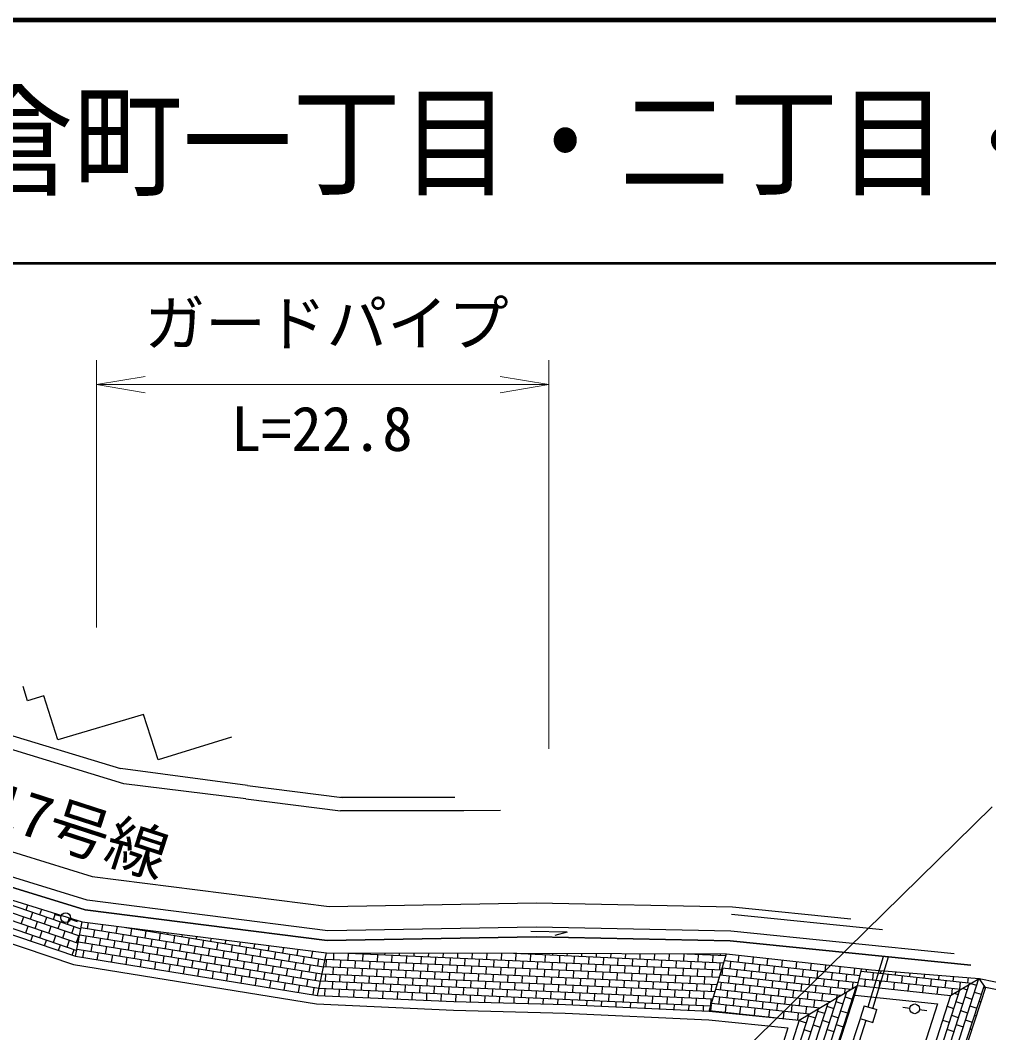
# Model space of a CAD drawing. Units: millimetres, scale not verified. Extents: x 40000 to 680000, y 20000 to 380000.
# Drawn here: x 410316 to 450190, y 338319 to 380000 of the extents above; entities that cross this region are included whole.
import ezdxf
from ezdxf.enums import TextEntityAlignment as Align

# ---------------------------------------------------------------- set-up
doc = ezdxf.new("R2010")
doc.units = ezdxf.units.MM
doc.header["$LTSCALE"] = 1000
for name, color, linetype, lineweight in [('M-BGD', 7, 'Continuous', 25), ('M-STR-HTXT', 7, 'Continuous', 13), ('M-STR-STRC', 7, 'Continuous', 25), ('M-TTL', 2, 'Continuous', 140), ('M-TTL-LINE', 7, 'Continuous', 50)]:
    doc.layers.add(name, color=color, linetype=linetype, lineweight=lineweight)
doc.layers.add('M-TTL-TXT', color=7, linetype='Continuous')
doc.styles.add('ＭＳ ゴシック', font='')
doc.styles.get('ＭＳ ゴシック').set_extended_font_data('MS Gothic')

# ---------------------------------------------------------------- blocks, each defined once
blk = doc.blocks.new('open_arrow')
at = {"color": 0, "linetype": 'Continuous', "lineweight": -2}
blk.add_lwpolyline([(7.5, 1.25), (0, 0), (7.5, -1.25)], dxfattribs=at)

msp = doc.modelspace()

# ---------------------------------------------------------------- linework, layer by layer
at = {"layer": 'M-BGD'}
for p, q in [((392081, 355938), (414449, 349202)), ((410619, 351982), (410431, 352571)), ((411290, 352183), (410619, 351982)), ((411868, 350372), (411290, 352183)), ((414580, 348569), (404078, 351770)), ((415388, 351425), (411868, 350372)), ((415992, 349552), (415388, 351425)), ((419009, 350484), (415992, 349552)), ((390786, 349514), (412700, 342007)), ((398200, 349405), (413283, 344758)), ((390698, 349227), (412644, 341709)), ((392506, 349242), (412757, 342305)), ((419669, 348496), (414449, 349202)), ((419600, 347950), (414580, 348569)), ((419669, 348496), (423569, 348004)), ((412986, 343384), (397790, 348066)), ((397790, 348066), (412986, 343384)), ((413071, 343777), (397907, 348448)), ((397621, 347652), (412866, 342883)), ((419600, 347950), (423500, 347458)), ((428205, 348010), (423500, 348008)), ((428578, 347461), (423500, 347458)), ((430082, 347475), (428578, 347461)), ((402823, 346025), (412813, 342603)), ((413283, 344758), (423035, 343512)), ((403301, 344593), (412598, 341469)), ((403188, 344261), (412514, 341128)), ((410556, 343376), (410627, 343584)), ((422981, 342510), (413071, 343777)), ((423035, 343512), (431557, 343668)), ((431557, 343668), (439636, 343505)), ((439636, 343505), (444507, 343007)), ((410361, 342808), (410459, 343092)), ((410742, 342995), (410840, 343279)), ((411123, 343181), (411200, 343404)), ((411310, 342800), (411407, 343084)), ((411691, 342987), (411773, 343225)), ((411712, 343203), (411999, 343113)), ((412259, 342793), (412346, 343046)), ((422959, 342110), (412986, 343384)), ((412986, 343384), (422959, 342110)), ((439605, 343207), (445810, 342573)), ((410548, 342427), (410645, 342711)), ((410929, 342614), (411026, 342898)), ((411497, 342419), (411594, 342703)), ((411878, 342606), (411975, 342890)), ((412380, 342994), (412666, 342904)), ((412445, 342411), (412543, 342695)), ((412598, 341469), (412866, 342883)), ((412822, 342648), (422800, 341033)), ((412866, 342883), (422920, 341603)), ((413086, 342606), (413125, 342850)), ((413678, 342510), (413721, 342774)), ((414270, 342414), (414316, 342698)), ((414660, 342655), (422862, 341327)), ((431556, 342668), (422981, 342510)), ((439575, 342506), (431556, 342668)), ((410750, 342090), (410832, 342330)), ((411116, 342233), (411213, 342517)), ((411683, 342038), (411780, 342322)), ((412064, 342225), (412162, 342509)), ((412632, 342030), (412729, 342314)), ((412766, 342353), (422738, 340739)), ((412990, 342013), (413038, 342309)), ((413334, 342261), (413382, 342558)), ((413582, 341917), (413630, 342214)), ((413926, 342166), (413974, 342462)), ((414519, 342070), (414566, 342366)), ((414863, 342318), (414911, 342614)), ((415111, 341974), (415159, 342270)), ((415207, 342566), (415210, 342585)), ((415455, 342222), (415503, 342518)), ((415799, 342470), (415805, 342509)), ((416047, 342126), (416095, 342422)), ((416391, 342374), (416401, 342433)), ((416640, 342030), (416687, 342326)), ((416984, 342279), (416996, 342357)), ((417232, 341934), (417280, 342231)), ((417576, 342183), (417592, 342281)), ((418168, 342087), (418187, 342206)), ((431556, 342268), (422959, 342110)), ((422959, 342110), (431556, 342268)), ((432831, 342461), (431331, 342491)), ((439550, 342106), (431556, 342268)), ((431556, 342268), (439550, 342106)), ((432831, 342461), (432328, 342321)), ((448766, 341567), (439575, 342506)), ((411318, 341899), (411399, 342136)), ((411887, 341708), (411967, 341941)), ((412251, 341844), (412348, 342128)), ((412710, 342059), (422677, 340445)), ((413238, 341669), (413286, 341965)), ((413830, 341573), (413878, 341869)), ((414174, 341822), (414222, 342118)), ((414767, 341726), (414815, 342022)), ((415359, 341630), (415407, 341926)), ((415703, 341878), (415751, 342174)), ((415951, 341534), (415999, 341830)), ((416295, 341782), (416343, 342078)), ((416888, 341686), (416936, 341982)), ((417480, 341590), (417528, 341887)), ((417824, 341839), (417872, 342135)), ((418072, 341495), (418120, 341791)), ((418416, 341743), (418464, 342039)), ((418760, 341991), (418783, 342130)), ((419009, 341647), (419057, 341943)), ((419353, 341895), (419378, 342054)), ((419601, 341551), (419649, 341847)), ((419945, 341799), (419974, 341978)), ((420537, 341703), (420570, 341902)), ((421130, 341607), (421165, 341826)), ((449446, 341095), (439550, 342106)), ((439550, 342106), (449446, 341095)), ((412456, 341517), (412535, 341747)), ((412598, 341469), (422553, 339858)), ((412654, 341764), (422615, 340151)), ((412894, 341421), (412942, 341717)), ((413486, 341325), (413534, 341621)), ((414079, 341229), (414127, 341525)), ((414423, 341477), (414471, 341774)), ((414671, 341133), (414719, 341430)), ((415015, 341382), (415063, 341678)), ((415607, 341286), (415655, 341582)), ((416200, 341190), (416248, 341486)), ((416544, 341438), (416592, 341734)), ((416792, 341094), (416840, 341390)), ((417136, 341342), (417184, 341638)), ((417728, 341246), (417776, 341542)), ((418321, 341150), (418368, 341447)), ((418665, 341399), (418713, 341695)), ((419257, 341303), (419305, 341599)), ((419849, 341207), (419897, 341503)), ((420193, 341455), (420241, 341751)), ((420441, 341111), (420489, 341407)), ((420786, 341359), (420833, 341655)), ((421378, 341263), (421426, 341560)), ((421722, 341512), (421761, 341751)), ((421970, 341168), (422018, 341464)), ((422314, 341416), (422356, 341675)), ((422553, 339858), (422920, 341603)), ((422562, 341072), (422610, 341368)), ((422920, 341603), (430759, 341594)), ((423221, 341329), (423233, 341603)), ((423819, 341602), (439196, 340904)), ((423820, 341302), (423833, 341601)), ((424133, 341588), (424134, 341602)), ((424419, 341274), (424433, 341574)), ((424733, 341561), (424734, 341601)), ((425019, 341247), (425032, 341547)), ((425332, 341533), (425335, 341600)), ((425618, 341220), (425632, 341520)), ((425931, 341506), (425936, 341599)), ((426217, 341193), (426231, 341493)), ((426531, 341479), (426536, 341599)), ((426817, 341166), (426830, 341465)), ((427130, 341452), (427137, 341598)), ((427416, 341138), (427430, 341438)), ((427729, 341425), (427737, 341597)), ((428016, 341111), (428029, 341411)), ((428329, 341397), (428338, 341597)), ((428615, 341084), (428629, 341384)), ((428928, 341370), (428938, 341596)), ((429528, 341343), (429539, 341595)), ((430127, 341316), (430140, 341594)), ((430617, 341594), (439285, 341201)), ((430726, 341289), (430740, 341588)), ((430759, 341594), (439394, 341565)), ((431040, 341575), (431041, 341593)), ((431326, 341261), (431339, 341561)), ((431639, 341548), (431641, 341591)), ((431925, 341234), (431939, 341534)), ((432238, 341520), (432242, 341589)), ((432525, 341207), (432538, 341507)), ((432838, 341493), (432842, 341587)), ((433124, 341180), (433138, 341480)), ((433437, 341466), (433443, 341585)), ((433723, 341153), (433737, 341452)), ((434037, 341439), (434043, 341583)), ((434323, 341125), (434336, 341425)), ((434636, 341412), (434644, 341581)), ((434922, 341098), (434936, 341398)), ((435235, 341384), (435244, 341579)), ((435521, 341071), (435535, 341371)), ((435835, 341357), (435845, 341577)), ((436434, 341330), (436445, 341575)), ((437034, 341303), (437046, 341573)), ((437633, 341276), (437646, 341571)), ((437757, 341570), (439374, 341497)), ((437946, 341562), (437947, 341570)), ((438232, 341248), (438246, 341548)), ((438546, 341534), (438547, 341568)), ((438686, 339206), (439394, 341565)), ((438832, 341221), (438845, 341521)), ((439145, 341507), (439148, 341566)), ((439394, 341565), (445362, 340915)), ((439894, 341510), (439861, 341212)), ((440490, 341445), (440458, 341147)), ((441087, 341380), (441054, 341082)), ((445228, 339381), (445856, 341462)), ((445419, 339324), (446059, 341441)), ((412514, 341128), (422517, 339509)), ((415263, 341037), (415311, 341334)), ((415855, 340942), (415903, 341238)), ((416448, 340846), (416496, 341142)), ((417040, 340750), (417088, 341046)), ((417384, 340998), (417432, 341294)), ((417976, 340902), (418024, 341198)), ((418569, 340806), (418617, 341103)), ((418913, 341055), (418961, 341351)), ((419161, 340711), (419209, 341007)), ((419505, 340959), (419553, 341255)), ((420097, 340863), (420145, 341159)), ((420690, 340767), (420738, 341063)), ((421034, 341015), (421082, 341311)), ((421282, 340671), (421330, 340967)), ((421626, 340919), (421674, 341215)), ((422218, 340823), (422266, 341120)), ((422803, 341047), (439018, 340312)), ((422866, 341345), (439107, 340608)), ((422907, 341043), (422921, 341342)), ((423193, 340729), (423207, 341029)), ((423507, 341016), (423520, 341315)), ((423793, 340702), (423806, 341002)), ((424106, 340988), (424120, 341288)), ((424392, 340675), (424406, 340975)), ((424705, 340961), (424719, 341261)), ((425305, 340934), (425318, 341234)), ((425904, 340907), (425918, 341206)), ((426504, 340880), (426517, 341179)), ((427103, 340852), (427117, 341152)), ((427702, 340825), (427716, 341125)), ((428302, 340798), (428315, 341098)), ((428901, 340771), (428915, 341070)), ((429214, 341057), (429228, 341357)), ((429500, 340744), (429514, 341043)), ((429814, 341030), (429827, 341329)), ((430100, 340716), (430113, 341016)), ((430413, 341003), (430427, 341302)), ((430699, 340689), (430713, 340989)), ((431012, 340975), (431026, 341275)), ((431299, 340662), (431312, 340962)), ((431612, 340948), (431625, 341248)), ((432211, 340921), (432225, 341221)), ((432811, 340894), (432824, 341193)), ((433410, 340867), (433424, 341166)), ((434009, 340839), (434023, 341139)), ((434609, 340812), (434622, 341112)), ((435208, 340785), (435222, 341085)), ((435808, 340758), (435821, 341057)), ((436121, 341044), (436134, 341344)), ((436407, 340731), (436421, 341030)), ((436720, 341017), (436734, 341316)), ((437006, 340703), (437020, 341003)), ((437320, 340989), (437333, 341289)), ((437606, 340676), (437619, 340976)), ((437919, 340962), (437933, 341262)), ((438518, 340935), (438532, 341235)), ((439118, 340908), (439131, 341208)), ((439232, 340979), (439200, 340681)), ((444816, 340371), (439219, 340980)), ((444890, 340664), (439307, 341273)), ((439563, 341245), (439531, 340946)), ((440160, 341180), (440127, 340881)), ((440756, 341115), (440723, 340816)), ((441352, 341050), (441320, 340751)), ((441683, 341315), (441651, 341017)), ((441949, 340985), (441916, 340686)), ((442280, 341250), (442247, 340952)), ((442876, 341185), (442844, 340887)), ((443473, 341120), (443440, 340822)), ((444069, 341055), (444037, 340757)), ((444666, 340990), (444633, 340692)), ((444788, 340261), (444964, 340958)), ((417632, 340654), (417680, 340950)), ((418225, 340558), (418273, 340854)), ((418817, 340462), (418865, 340758)), ((419409, 340366), (419457, 340663)), ((419753, 340615), (419801, 340911)), ((420002, 340271), (420049, 340567)), ((420346, 340519), (420394, 340815)), ((420938, 340423), (420986, 340719)), ((421530, 340327), (421578, 340623)), ((421874, 340575), (421922, 340871)), ((422467, 340479), (422515, 340776)), ((422741, 340750), (438929, 340016)), ((422880, 340443), (422894, 340743)), ((423479, 340416), (423493, 340716)), ((424079, 340389), (424092, 340689)), ((424678, 340362), (424692, 340661)), ((424991, 340648), (425005, 340948)), ((425278, 340335), (425291, 340634)), ((425591, 340621), (425604, 340920)), ((425877, 340307), (425891, 340607)), ((426190, 340593), (426204, 340893)), ((426476, 340280), (426490, 340580)), ((426790, 340566), (426803, 340866)), ((427076, 340253), (427089, 340553)), ((427389, 340539), (427403, 340839)), ((427988, 340512), (428002, 340812)), ((428588, 340485), (428601, 340784)), ((429187, 340458), (429201, 340757)), ((429787, 340430), (429800, 340730)), ((430386, 340403), (430400, 340703)), ((430985, 340376), (430999, 340676)), ((431585, 340349), (431598, 340648)), ((431898, 340635), (431912, 340935)), ((432184, 340322), (432198, 340621)), ((432497, 340608), (432511, 340907)), ((432783, 340294), (432797, 340594)), ((433097, 340580), (433110, 340880)), ((433383, 340267), (433396, 340567)), ((433696, 340553), (433710, 340853)), ((433982, 340240), (433996, 340540)), ((434296, 340526), (434309, 340826)), ((434895, 340499), (434908, 340799)), ((435494, 340472), (435508, 340771)), ((436094, 340444), (436107, 340744)), ((436693, 340417), (436707, 340717)), ((437292, 340390), (437306, 340690)), ((437892, 340363), (437905, 340663)), ((438205, 340649), (438219, 340949)), ((438491, 340336), (438505, 340635)), ((438804, 340622), (438818, 340921)), ((439104, 340597), (439104, 340608)), ((444520, 340101), (439131, 340688)), ((439498, 340648), (439466, 340350)), ((439829, 340914), (439796, 340616)), ((440095, 340583), (440062, 340285)), ((440425, 340849), (440393, 340551)), ((441022, 340784), (440989, 340486)), ((441618, 340719), (441586, 340421)), ((449767, 340537), (442120, 316849)), ((442215, 340654), (442182, 340356)), ((442545, 340920), (442513, 340621)), ((442811, 340589), (442779, 340291)), ((443142, 340855), (443109, 340556)), ((443738, 340790), (443706, 340491)), ((444335, 340725), (444302, 340426)), ((444862, 340555), (449047, 340107)), ((444936, 340849), (449475, 340363)), ((445151, 340826), (445162, 340936)), ((445362, 340915), (449800, 340557)), ((445417, 340496), (445449, 340794)), ((445747, 340762), (445760, 340883)), ((446014, 340432), (446046, 340730)), ((446344, 340698), (446358, 340834)), ((446610, 340368), (446642, 340666)), ((446940, 340634), (446957, 340786)), ((447207, 340304), (447239, 340602)), ((447537, 340570), (447555, 340738)), ((447803, 340240), (447835, 340538)), ((448134, 340507), (448153, 340690)), ((448618, 339851), (449800, 340557)), ((448730, 340443), (448751, 340642)), ((449327, 340379), (449350, 340593)), ((450051, 340187), (449800, 340557)), ((449800, 340557), (454412, 339570)), ((420594, 340175), (420642, 340471)), ((421186, 340079), (421234, 340375)), ((421778, 339983), (421826, 340279)), ((422122, 340231), (422170, 340527)), ((422371, 339887), (422419, 340183)), ((422616, 340155), (438751, 339423)), ((422678, 340453), (438840, 339719)), ((422853, 339844), (422866, 340144)), ((423166, 340130), (423180, 340430)), ((423766, 340103), (423779, 340403)), ((424365, 340076), (424378, 340375)), ((424964, 340048), (424978, 340348)), ((425564, 340021), (425577, 340321)), ((426163, 339994), (426177, 340294)), ((426762, 339967), (426776, 340267)), ((427362, 339940), (427375, 340239)), ((427675, 340226), (427689, 340526)), ((427961, 339913), (427975, 340212)), ((428274, 340199), (428288, 340498)), ((428561, 339885), (428574, 340185)), ((428874, 340171), (428887, 340471)), ((429160, 339858), (429174, 340158)), ((429473, 340144), (429487, 340444)), ((429759, 339831), (429773, 340131)), ((430073, 340117), (430086, 340417)), ((430672, 340090), (430686, 340390)), ((431271, 340063), (431285, 340362)), ((431871, 340035), (431884, 340335)), ((432470, 340008), (432484, 340308)), ((433070, 339981), (433083, 340281)), ((433669, 339954), (433683, 340254)), ((434268, 339927), (434282, 340226)), ((434582, 340213), (434595, 340512)), ((434868, 339899), (434881, 340199)), ((435181, 340186), (435195, 340485)), ((435467, 339872), (435481, 340172)), ((435780, 340158), (435794, 340458)), ((436066, 339845), (436080, 340145)), ((436380, 340131), (436393, 340431)), ((436666, 339818), (436679, 340118)), ((436979, 340104), (436993, 340404)), ((437579, 340077), (437592, 340376)), ((444728, 340225), (437837, 318739)), ((438178, 340050), (438191, 340349)), ((438777, 340022), (438791, 340322)), ((444092, 339846), (439043, 340396)), ((439167, 340382), (439135, 340084)), ((439764, 340317), (439731, 340019)), ((440360, 340252), (440328, 339954)), ((440691, 340518), (440659, 340220)), ((440957, 340187), (440924, 339889)), ((441287, 340453), (441255, 340155)), ((441553, 340122), (441521, 339824)), ((449376, 340304), (441838, 316952)), ((441884, 340388), (441851, 340090)), ((442390, 338831), (444788, 340261)), ((449995, 340269), (442402, 316746)), ((442480, 340323), (442448, 340025)), ((443077, 340258), (443044, 339960)), ((443408, 340524), (443375, 340226)), ((443673, 340193), (443641, 339895)), ((444004, 340459), (443972, 340161)), ((444270, 340128), (444249, 339940)), ((444601, 340394), (444572, 340132)), ((444682, 339882), (444788, 340261)), ((444788, 340261), (448618, 339851)), ((445087, 340229), (445119, 340527)), ((445683, 340165), (445715, 340464)), ((450051, 340187), (445942, 327517)), ((446280, 340101), (446312, 340400)), ((446877, 340038), (446908, 340336)), ((447473, 339974), (447505, 340272)), ((448070, 339910), (448102, 340208)), ((448400, 340176), (448432, 340475)), ((448670, 339882), (448698, 340144)), ((448997, 340112), (449028, 340411)), ((449115, 340148), (449306, 340086)), ((449458, 340352), (449684, 340279)), ((449969, 340187), (450044, 340163)), ((456070, 338965), (450051, 340187)), ((422553, 339858), (428171, 339603)), ((423452, 339817), (423466, 340116)), ((424052, 339790), (424065, 340089)), ((424651, 339762), (424665, 340062)), ((425250, 339735), (425264, 340035)), ((425850, 339708), (425863, 340008)), ((426449, 339681), (426463, 339981)), ((427049, 339654), (427062, 339953)), ((427648, 339626), (427661, 339926)), ((428247, 339601), (428261, 339899)), ((428847, 339585), (428860, 339872)), ((429447, 339569), (429460, 339845)), ((430047, 339553), (430059, 339817)), ((430359, 339804), (430372, 340103)), ((430647, 339537), (430658, 339790)), ((430958, 339777), (430972, 340076)), ((431247, 339521), (431258, 339763)), ((431557, 339749), (431571, 340049)), ((431847, 339505), (431857, 339736)), ((432157, 339722), (432170, 340022)), ((432447, 339489), (432457, 339709)), ((432756, 339695), (432770, 339995)), ((433356, 339668), (433369, 339967)), ((433955, 339641), (433969, 339940)), ((434554, 339613), (434568, 339913)), ((435154, 339586), (435167, 339886)), ((435753, 339559), (435767, 339859)), ((436353, 339532), (436366, 339831)), ((436952, 339505), (436966, 339804)), ((443948, 339760), (437017, 318147)), ((437265, 339791), (437279, 340090)), ((444338, 339992), (437301, 318049)), ((437551, 339477), (437565, 339777)), ((437865, 339764), (437878, 340063)), ((438151, 339450), (438164, 339750)), ((438464, 339736), (438478, 340036)), ((438750, 339423), (438764, 339723)), ((443236, 339336), (438868, 339811)), ((443664, 339591), (438956, 340104)), ((439102, 339786), (439070, 339488)), ((439433, 340052), (439401, 339753)), ((439699, 339721), (439666, 339423)), ((440030, 339987), (439997, 339688)), ((440626, 339922), (440594, 339623)), ((441222, 339857), (441190, 339558)), ((448986, 340071), (441556, 317055)), ((441819, 339792), (441786, 339493)), ((442150, 340057), (442117, 339759)), ((442415, 339727), (442383, 339429)), ((442746, 339992), (442714, 339694)), ((442937, 334472), (444682, 339882)), ((443343, 339927), (443310, 339629)), ((443939, 339863), (443927, 339747)), ((444275, 339796), (444561, 339704)), ((444652, 339990), (444697, 339975)), ((444678, 339871), (448086, 339506)), ((448618, 339851), (444743, 327905)), ((448772, 339943), (448928, 339893)), ((449214, 339801), (449499, 339708)), ((449591, 339994), (449877, 339902)), ((422517, 339509), (428159, 339253)), ((428171, 339603), (432761, 339480)), ((432761, 339480), (438686, 339206)), ((433046, 339467), (433056, 339681)), ((433646, 339439), (433655, 339654)), ((434245, 339411), (434255, 339627)), ((434844, 339384), (434854, 339600)), ((435444, 339356), (435453, 339573)), ((436043, 339328), (436053, 339545)), ((443169, 339296), (436449, 318341)), ((436642, 339300), (436652, 339518)), ((443559, 339528), (436733, 318244)), ((437242, 339273), (437252, 339491)), ((437841, 339245), (437851, 339464)), ((438440, 339217), (438450, 339437)), ((438767, 339474), (438739, 339222)), ((442808, 339080), (438780, 339519)), ((439368, 339455), (439336, 339157)), ((439965, 339390), (439932, 339092)), ((440295, 339656), (440263, 339358)), ((440561, 339325), (440529, 339027)), ((440892, 339591), (440859, 339293)), ((441488, 339526), (441456, 339228)), ((442085, 339461), (442052, 339163)), ((442681, 339396), (442649, 339098)), ((443012, 339662), (442979, 339364)), ((443520, 339408), (443806, 339316)), ((443608, 339597), (443604, 339555)), ((443898, 339602), (444183, 339510)), ((448086, 339506), (444363, 328028)), ((444469, 339418), (444514, 339404)), ((445065, 339433), (444901, 338909)), ((445065, 339433), (445581, 339272)), ((446648, 339371), (446945, 339330)), ((448475, 339409), (448744, 339322)), ((448836, 339607), (449122, 339515)), ((449407, 339423), (449693, 339331)), ((449785, 339616), (449859, 339592)), ((428159, 339253), (432748, 339130)), ((432748, 339130), (438660, 338856)), ((442780, 339064), (436165, 318438)), ((438050, 317793), (444905, 338907)), ((438686, 339206), (442390, 338831)), ((441473, 338924), (438692, 339227)), ((439037, 339189), (439035, 339170)), ((439634, 339124), (439632, 339110)), ((440230, 339059), (440229, 339050)), ((440827, 338994), (440826, 338989)), ((441158, 339260), (441125, 338962)), ((441754, 339195), (441722, 338899)), ((442350, 339130), (442319, 338839)), ((442766, 339019), (443051, 338928)), ((443143, 339214), (443429, 339122)), ((443714, 339030), (444000, 338939)), ((444092, 339224), (444377, 339133)), ((444901, 338909), (445417, 338747)), ((445417, 338747), (445581, 339272)), ((447341, 339276), (447639, 339236)), ((448652, 339036), (448937, 338944)), ((449029, 339230), (449315, 339137)), ((449600, 339045), (449674, 339022)), ((441925, 338527), (438191, 326882)), ((438286, 317712), (445143, 338833)), ((442390, 338831), (438524, 326775)), ((438660, 338856), (441925, 338527)), ((442388, 338825), (442674, 338734)), ((442960, 338642), (443245, 338551)), ((443337, 338836), (443623, 338745)), ((443531, 338459), (443817, 338367)), ((443908, 338653), (444194, 338561)), ((444286, 338847), (444332, 338832)), ((448289, 338838), (448560, 338751)), ((448467, 338465), (448753, 338373)), ((448845, 338659), (449131, 338566)), ((449223, 338852), (449508, 338760)), ((449416, 338474), (449489, 338451)), ((442582, 338448), (442868, 338357))]:
    msp.add_line(p, q, dxfattribs=at)
for centre in [(412189, 343054), (447143, 339303)]:
    msp.add_circle(centre, 200, dxfattribs=at)
at = {"layer": 'M-STR-HTXT'}
for p, q in [((413454, 355000), (413454, 366000)), ((432084, 350000), (432084, 366000)), ((413454, 365000), (432084, 365000))]:
    msp.add_line(p, q, dxfattribs=at)
at = {"layer": 'M-STR-STRC'}
msp.add_line((450329, 347626), (412779, 310772), dxfattribs=at)
at = {"layer": 'M-TTL'}
msp.add_line((680000, 380000), (40000, 380000), dxfattribs=at)
at = {"layer": 'M-TTL-LINE'}
msp.add_line((40000, 370000), (680000, 370000), dxfattribs=at)

# ---------------------------------------------------------------- block references
at = {"layer": 'M-STR-HTXT', "xscale": 267, "yscale": 267}
msp.add_blockref('open_arrow', (413454, 365000), dxfattribs=at)
at = {"layer": 'M-STR-HTXT', "xscale": 267, "yscale": 267, "rotation": 180}
msp.add_blockref('open_arrow', (432084, 365000), dxfattribs=at)

# ---------------------------------------------------------------- texts
at = {"layer": 'M-BGD', "style": 'ＭＳ ゴシック'}
msp.add_text('市道川中本町17号線', height=1833, rotation=342.045, dxfattribs=at).set_placement((394472, 351055), align=Align.BOTTOM_LEFT)
at = {"layer": 'M-STR-HTXT', "style": 'ＭＳ ゴシック'}
for s, p in [('ガードパイプ', (422926, 366058)), ('L=22.8', (422730, 361719))]:
    msp.add_text(s, height=1833, dxfattribs=at).set_placement(p, align=Align.BOTTOM_CENTER)
at = {"layer": 'M-TTL-TXT', "style": 'ＭＳ ゴシック', "width": 0.9}
msp.add_text('下関市伊倉町一丁目・二丁目・川中本町二丁目・稗田西町', height=3666, dxfattribs=at).set_placement((390000, 375000), align=Align.MIDDLE_LEFT)

doc.saveas('drawing.dxf')
